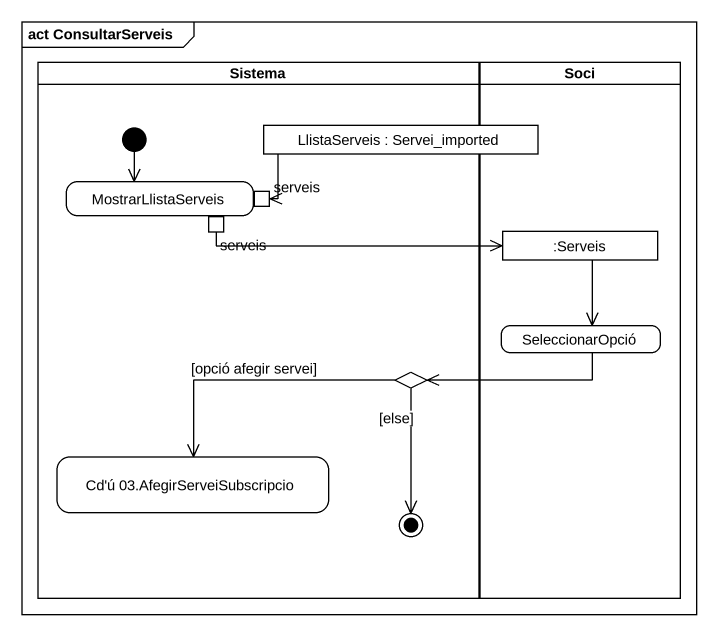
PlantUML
@startuml
mainframe act ConsultarServeis
hide empty description
state Sistema <<partition>> {
  state MostrarLlistaServeis {
    state serveis <<inputPin>>
    state "serveis" as serveis_2 <<outputPin>>
  }
  state choice1 <<choice>>
  state "Cd'ú 03.AfegirServeiSubscripcio" as Cd_ú_03_AfegirServeiSubscrip
  [*] --> MostrarLlistaServeis
  choice1 --> [*] : [else]
}
state Soci <<partition>> {
  state ":Serveis" as Serveis <<object>>
  state SeleccionarOpció
}
state "LlistaServeis : Servei_imported" as LlistaServeis <<object>>
LlistaServeis -left-> serveis
serveis_2 -right-> Serveis
Serveis --> SeleccionarOpció
SeleccionarOpció -left-> choice1
choice1 -left-> Cd_ú_03_AfegirServeiSubscrip : [opció afegir servei]
@enduml
